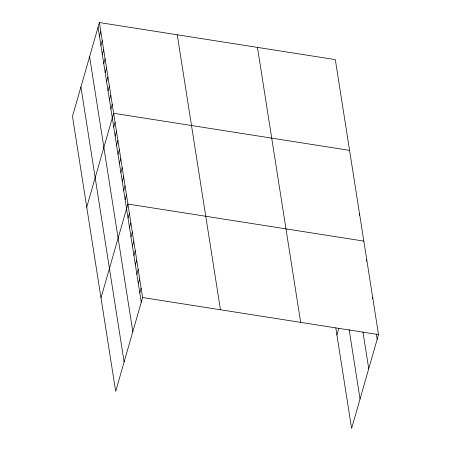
<?xml version="1.0" encoding="UTF-8"?>
<svg xmlns="http://www.w3.org/2000/svg" width="451" height="451" viewBox="0 0 451 451"><rect width="100%" height="100%" fill="white"/><g stroke="black" fill="none" stroke-linecap="round" stroke-linejoin="round"><path stroke-width="0.68" d="M99.395 22.55L72.481 116.397L115.681 391.378L142.595 297.53L99.395 22.55L335.318 59.622L378.519 334.603L351.605 428.45L335.798 327.826M99.474 36.322L100.821 31.626M100.894 45.399L102.242 40.697M102.321 54.475L103.668 49.773M103.747 63.546L105.094 58.85M105.173 72.622L106.521 67.921M106.599 81.699L107.947 76.997M108.026 90.769L109.373 86.068M109.452 99.846L110.799 95.144M110.878 108.922L112.226 104.22M86.739 207.139L113.652 113.291L349.57 150.369M113.725 127.069L115.073 122.368M115.152 136.14L116.499 131.444M116.578 145.216L117.925 140.515M118.004 154.293L119.352 149.591M119.43 163.363L120.778 158.667M120.857 172.44L122.204 167.738M122.283 181.516L123.63 176.815M123.709 190.587L125.057 185.891M125.13 199.663L126.477 194.962M100.996 297.88L127.904 204.038L363.827 241.11M128.028 218.087L129.375 213.385M129.493 227.434L130.841 222.738M130.965 236.786L132.312 232.085M132.431 246.133L133.784 241.432M133.902 255.486L135.249 250.784M135.373 264.833L136.721 260.131M136.839 274.18L138.186 269.484M138.31 283.532L139.658 278.831M139.776 292.879L141.124 288.183M359.165 215.234L359.554 213.887M336.92 334.958L338.836 328.272M366.381 261.152L366.764 259.81M372.255 298.551L372.639 297.209M142.595 297.53L378.519 334.603M376.331 333.965L377.171 339.304M362.965 331.992L368.732 368.721M349.13 329.58L360.045 399.034M257.459 47.389L300.665 322.369M177.249 34.783L220.449 309.764M98.047 27.252L141.248 302.232M89.608 56.668L132.808 331.648M80.921 86.975L124.121 361.956"/></g></svg>
